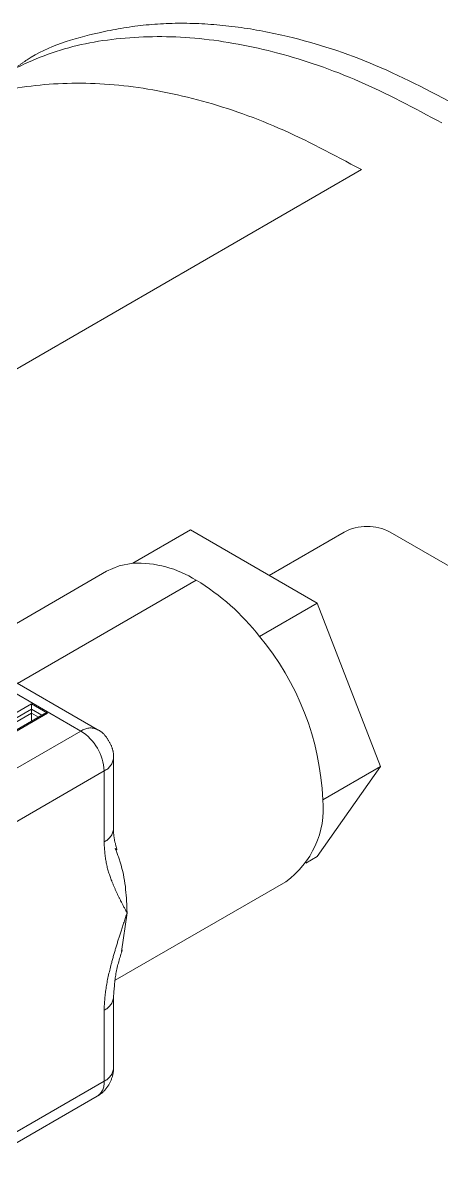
# Paper-space layout 'Blatt1' of a CAD drawing. Header units: millimetres. Extents: x 0 to 1189, y 0 to 841.
# Drawn here: x 928.56 to 931.13, y 249.27 to 256.34 of the extents above; entities that cross this region are included whole.
import ezdxf

# ---------------------------------------------------------------- set-up
doc = ezdxf.new("R2010")
doc.units = ezdxf.units.MM
doc.linetypes.add('PHANTOM', pattern=[12.7, 6.35, -1.27, 1.27, -1.27, 1.27, -1.27])

psp = doc.layouts.new('Blatt1')

# ---------------------------------------------------------------- linework, layer by layer
at = {"color": 8, "linetype": 'PHANTOM', "lineweight": 18}
for p, q in [((927.4972, 253.6312), (930.6366, 255.4435)), ((927.3033, 252.9288), (928.9155, 251.9981)), ((929.6226, 252.9239), (928.5258, 252.2907)), ((926.9767, 251.2217), (928.6115, 252.1655)), ((927.0108, 251.2087), (928.6115, 252.1328)), ((928.6115, 252.1655), (928.7105, 252.1083)), ((928.6115, 252.1328), (928.6763, 252.0954)), ((928.6115, 252.1083), (927.032, 251.1965)), ((928.7105, 252.1083), (927.0756, 251.1645)), ((928.6551, 252.0831), (928.6115, 252.1083)), ((927.2666, 251.0462), (928.9155, 251.9981)), ((927.408, 250.8012), (929.057, 251.7531)), ((929.057, 251.7531), (929.057, 251.3175)), ((929.057, 250.2846), (929.057, 249.849)), ((929.057, 249.849), (927.408, 248.897))]:
    psp.add_line(p, q, dxfattribs=at)
at = {"color": 7, "linetype": 'PHANTOM', "lineweight": 18}
for p, q in [((929.5873, 253.2321), (929.2337, 253.028)), ((930.3651, 252.7831), (929.5873, 253.2321)), ((930.5306, 253.219), (930.0703, 252.9533)), ((934.8086, 250.9126), (930.8134, 253.219)), ((929.0727, 252.9783), (928.2037, 252.4767)), ((929.0155, 252.008), (927.4033, 252.9387)), ((930.0116, 252.579), (930.3651, 252.7831)), ((930.754, 251.7807), (930.3651, 252.7831)), ((928.6115, 252.1655), (928.6115, 252.1328)), ((928.6115, 252.1083), (928.6115, 252.1328)), ((928.6905, 252.1035), (927.0756, 251.1713)), ((928.6115, 252.0579), (928.6115, 252.1083)), ((929.1155, 251.3991), (929.1155, 251.8348)), ((930.3651, 251.2274), (930.754, 251.7807)), ((930.4005, 251.5766), (930.754, 251.7807)), ((930.2962, 251.1876), (930.3651, 251.2274)), ((929.1262, 250.4689), (930.1726, 251.073)), ((929.1984, 250.8827), (929.164, 250.645)), ((929.1155, 249.9306), (929.1155, 250.3663)), ((927.3666, 248.8055), (929.0155, 249.7574))]:
    psp.add_line(p, q, dxfattribs=at)
at = {"color": 7, "linetype": 'PHANTOM', "lineweight": 18, "flags": 128}
psp.add_lwpolyline([(929.2337, 253.028), (929.1491, 253.0116), (929.0727, 252.9783)], dxfattribs=at)
at = {"color": 7, "linetype": 'PHANTOM', "lineweight": 18}
for centre, radius, start, end in [((930.672, 252.946), 0.3074, 62.60967, 117.39033), ((929.2615, 252.3537), 0.6749, 57.65072, 92.35776), ((928.8829, 251.6979), 1.4318, 37.97873, 58.8941), ((928.7139, 251.4989), 1.6884, 2.63929, 39.77207), ((929.8471, 251.5237), 0.5559, 305.84152, 5.47066)]:
    psp.add_arc(centre, radius, start, end, dxfattribs=at)
at = {"color": 8, "linetype": 'PHANTOM', "lineweight": 18}
for centre, radius, start, end in [((928.9741, 251.9163), 0.1006, 65.75917, 125.6118), ((928.7499, 251.7392), 0.3074, 2.60548, 57.39452), ((929.0173, 251.8434), 0.0986, 293.69574, 354.99294), ((929.0154, 251.4091), 0.1006, 294.37466, 354.3052), ((929.0154, 250.3763), 0.1006, 294.37526, 354.29835), ((929.0154, 249.9406), 0.1006, 294.37466, 354.3052), ((928.959, 249.8382), 0.0986, 305.01333, 6.29885)]:
    psp.add_arc(centre, radius, start, end, dxfattribs=at)
at = {"color": 7, "linetype": 'PHANTOM', "lineweight": 18}
psp.add_ellipse((928.7105, 252.092), major_axis=(0.0283, 0), ratio=0.577382, start_param=1.570796, end_param=2.356113, dxfattribs=at)
for points, knots in [([(928.5274, 256.0765), (928.5463, 256.0902), (928.6921, 256.1959), (928.9562, 256.2735), (929.2957, 256.3353), (929.5815, 256.346), (929.8785, 256.323), (930.2569, 256.251), (930.7224, 256.1025), (931.0895, 255.9081), (931.273, 255.8109)], [0, 0, 0, 0, 0.028001, 0.215886, 0.321787, 0.427687, 0.533586, 0.639484, 0.819742, 1, 1, 1, 1]), ([(929.1151, 251.8347), (929.1152, 251.8368), (929.1167, 251.8585), (929.1068, 251.9025), (929.0756, 251.9592), (929.0415, 251.9971), (929.0171, 252.0062), (929.015, 252.007)], [0, 0, 0, 0, 0.0298655, 0.3128837, 0.6264684, 0.9668007, 1, 1, 1, 1]), ([(929.1367, 251.269), (929.1296, 251.2949), (929.1156, 251.3466), (929.1156, 251.3816), (929.1155, 251.3991)], [0, 0, 0, 0, 0.500916, 1, 1, 1, 1]), ([(929.1259, 251.2801), (929.139, 251.2447), (929.1901, 251.1065), (929.1949, 250.9781), (929.1984, 250.8827)], [0, 0, 0, 0, 0.256524, 1, 1, 1, 1]), ([(929.1155, 250.3663), (929.119, 250.4152), (929.1263, 250.5191), (929.1542, 250.608), (929.169, 250.655)], [0, 0, 0, 0, 0.469958, 1, 1, 1, 1]), ([(929.0887, 249.8306), (929.0994, 249.8538), (929.1142, 249.886), (929.1149, 249.9209), (929.1151, 249.9306)], [0, 0, 0, 0, 0.722279, 1, 1, 1, 1]), ([(929.0157, 249.7575), (929.0295, 249.7667), (929.0587, 249.7861), (929.0784, 249.8153), (929.0887, 249.8306)], [0, 0, 0, 0, 0.47318, 1, 1, 1, 1])]:
    psp.add_open_spline(points, degree=3, knots=knots, dxfattribs=at)
at = {"color": 8, "linetype": 'PHANTOM', "lineweight": 18}
for points, knots in [([(928.3818, 256.0016), (928.5063, 256.0629), (928.7553, 256.1858), (929.1821, 256.2635), (929.6389, 256.2614), (930.1222, 256.1704), (930.6225, 256.0009), (930.9619, 255.8198), (931.1316, 255.7293)], [0, 0, 0, 0, 0.166583, 0.333266, 0.49995, 0.666633, 0.833317, 1, 1, 1, 1]), ([(930.6366, 255.4435), (930.4669, 255.5341), (930.1275, 255.7152), (929.6272, 255.8847), (929.1439, 255.9757), (928.6871, 255.9777), (928.2603, 255.9), (928.0113, 255.7772), (927.8868, 255.7158)], [0, 0, 0, 0, 0.1666832, 0.3333668, 0.5000502, 0.6667333, 0.8334163, 1, 1, 1, 1]), ([(929.1984, 250.8827), (929.1859, 250.9062), (929.163, 250.949), (929.1309, 251.0137), (929.0985, 251.0902), (929.0662, 251.1865), (929.06, 251.2738), (929.057, 251.3175)], [0, 0, 0, 0, 0.186773, 0.339926, 0.50063, 0.750042, 1, 1, 1, 1]), ([(929.057, 250.2846), (929.06, 250.3319), (929.0662, 250.4263), (929.0985, 250.5597), (929.131, 250.6739), (929.1631, 250.7757), (929.1859, 250.8449), (929.1984, 250.8827)], [0, 0, 0, 0, 0.2499533, 0.4993608, 0.6592254, 0.8141777, 1, 1, 1, 1])]:
    psp.add_open_spline(points, degree=3, knots=knots, dxfattribs=at)

doc.saveas('drawing.dxf')
